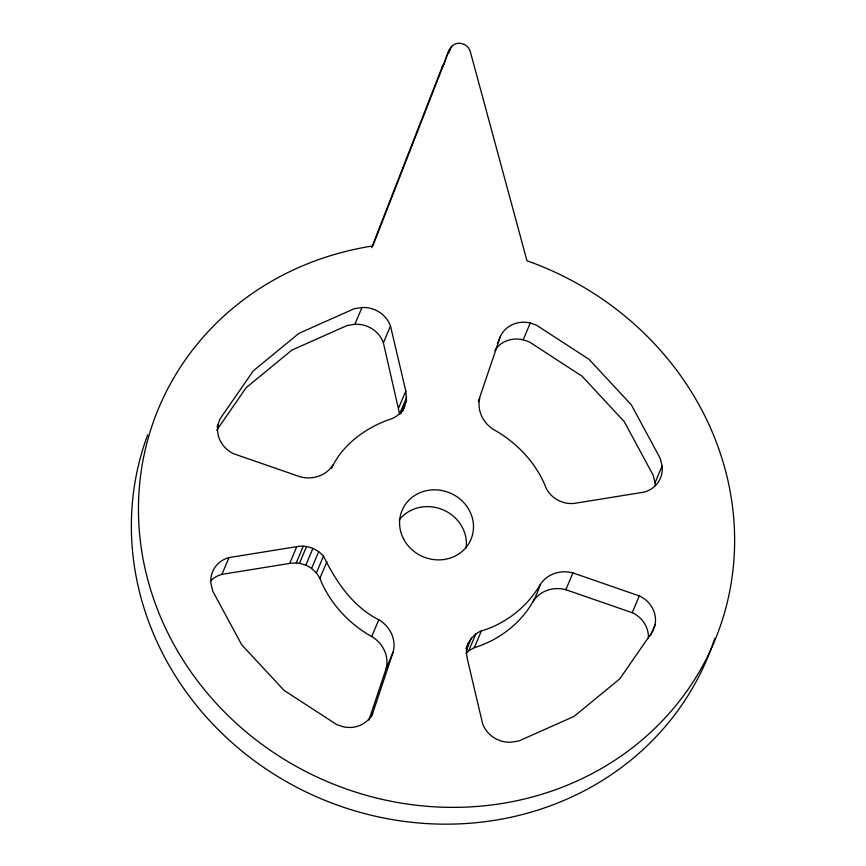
<?xml version="1.0" encoding="UTF-8"?>
<svg xmlns="http://www.w3.org/2000/svg" width="866" height="866" viewBox="0 0 866 866"><rect width="100%" height="100%" fill="white"/><g stroke="black" fill="none" stroke-linecap="round" stroke-linejoin="round"><path stroke-width="1.3" d="M402.863 411.025L406.49 400.298L405.808 390.999L390.49 326.049A27.127 25.114 22.9 0 0 361.966 307.517L354.064 308.794L298.965 333.323L253.24 370.908L220.007 418.982L217.074 427.122M468.203 643.481L466.406 652.509L467.283 658.701L482.6 723.662A27.127 25.114 22.9 0 0 511.124 742.194L519.015 740.917L574.126 716.377L619.85 678.792L653.083 630.719L654.999 624.981A27.127 25.114 22.9 0 0 639.303 595.916L572.935 572.913A30.429 28.177 22.9 0 0 540.027 584.918C527.362 606.611 505.592 623.823 481.399 630.903C473.756 633.836 468.723 640.721 466.179 648.277M368.938 720.09L386.204 668.444L393.294 651.654A30.429 28.177 22.9 0 0 378.788 619.753C352.646 606.557 335.986 581.541 323.473 556.134C316.967 548.633 306.618 544.725 296.8 546.63L229.003 557.585A27.127 25.114 22.9 0 0 211.001 583.63L212.787 591.197L241.755 644.856L284.005 690.343L336.647 724.539L342.806 726.682A27.127 25.114 22.9 0 0 372.661 713.389L393.294 651.654M478.281 401.64L500.429 336.311A27.127 25.114 22.9 0 1 530.273 323.018L536.444 325.161L589.086 359.368L631.336 404.844L660.303 458.504L662.089 466.081L654.999 482.86A27.127 25.114 22.9 0 1 655.183 485.739M371.633 247.665L442.19 66.909C447.105 59.548 446.953 44.945 457.843 43.3C463.602 42.759 469.145 46.45 470.455 52.166L526.983 260.785A301.368 279.025 22.9 0 1 672.525 709.546A301.368 279.025 22.9 0 1 184.685 662.577A301.368 279.025 22.9 0 1 372.845 245.944L449.281 50.131M210.286 581.162A27.127 25.114 22.9 0 1 221.912 574.364L229.003 557.585M448.566 53.465L451.608 46.266M216.695 430.305L246.15 387.697L291.874 350.102L346.985 325.573L354.876 324.295L361.966 307.517M221.912 574.364L289.709 563.409L296.8 546.63M406.684 397.202L399.594 413.98L383.4 342.828L390.49 326.049M331.548 468.376C342.016 445.092 365.149 428.226 388.628 419.772C395.73 417.921 401.835 412.92 404.887 406.23M289.709 563.409L296.215 562.932L303.306 546.143M296.215 562.932L299.495 563.279L306.586 546.489M386.204 668.444A30.429 28.177 22.9 0 0 371.698 636.542C349.702 624.364 331.039 604.425 321.07 581.303C318.536 574.061 312.788 568.28 305.85 565.13L312.94 548.351M311.598 568.41L318.688 551.631M316.382 572.913L323.473 556.134M319.868 578.347L326.958 561.569M398.717 407.789L405.808 390.999M400.72 413.905L406.49 400.298M371.698 636.542L378.788 619.753M497.387 343.51L500.429 336.311M494.692 350.6A27.127 25.114 22.9 0 1 523.194 339.808L530.273 323.018M371.146 716.983L372.661 713.389M466.189 648.786L467.196 646.382M466.287 650.193L471.353 638.199M466.06 653.267L468.755 650.702L475.845 633.912M468.755 650.702L474.308 647.681L481.399 630.903M474.308 647.681C504.099 638.567 530.955 615.412 540.027 584.918M532.936 601.708A30.429 28.177 22.9 0 1 565.844 589.703L572.935 572.913M648.396 637.982A27.127 25.114 22.9 0 0 632.212 612.695L639.303 595.916M650.442 635.774L654.999 624.981M442.19 66.909L444.518 63.056M299.495 563.279L305.85 565.13M523.194 339.808L529.353 341.94L581.995 376.147L624.245 421.634L653.213 475.293L654.999 482.86M565.844 589.703L632.212 612.695M333.064 464.782A30.429 28.177 22.9 0 1 300.156 476.787L233.788 453.795A27.127 25.114 22.9 0 1 218.091 424.719M662.089 466.081A27.127 25.114 22.9 0 1 644.087 492.126L576.291 503.07C564.34 505.43 551.512 499.043 546.132 488.143C536.704 463.537 517.078 442.753 494.302 429.947A30.429 28.177 22.9 0 1 479.796 398.046M714.753 638.329A301.368 279.025 22.9 0 1 337.621 805.207A301.368 279.025 22.9 0 1 147.664 434.884M399.096 520.087A37.368 34.597 22.9 0 1 442.613 509.641A37.368 34.597 22.9 0 1 466.146 547.777M354.876 324.295A27.127 25.114 22.9 0 1 383.4 342.828M403.708 539.204A37.368 34.597 22.9 0 0 467.662 545.353A37.368 34.597 22.9 0 0 438.261 490.004A37.368 34.597 22.9 0 0 403.708 539.204"/></g></svg>
